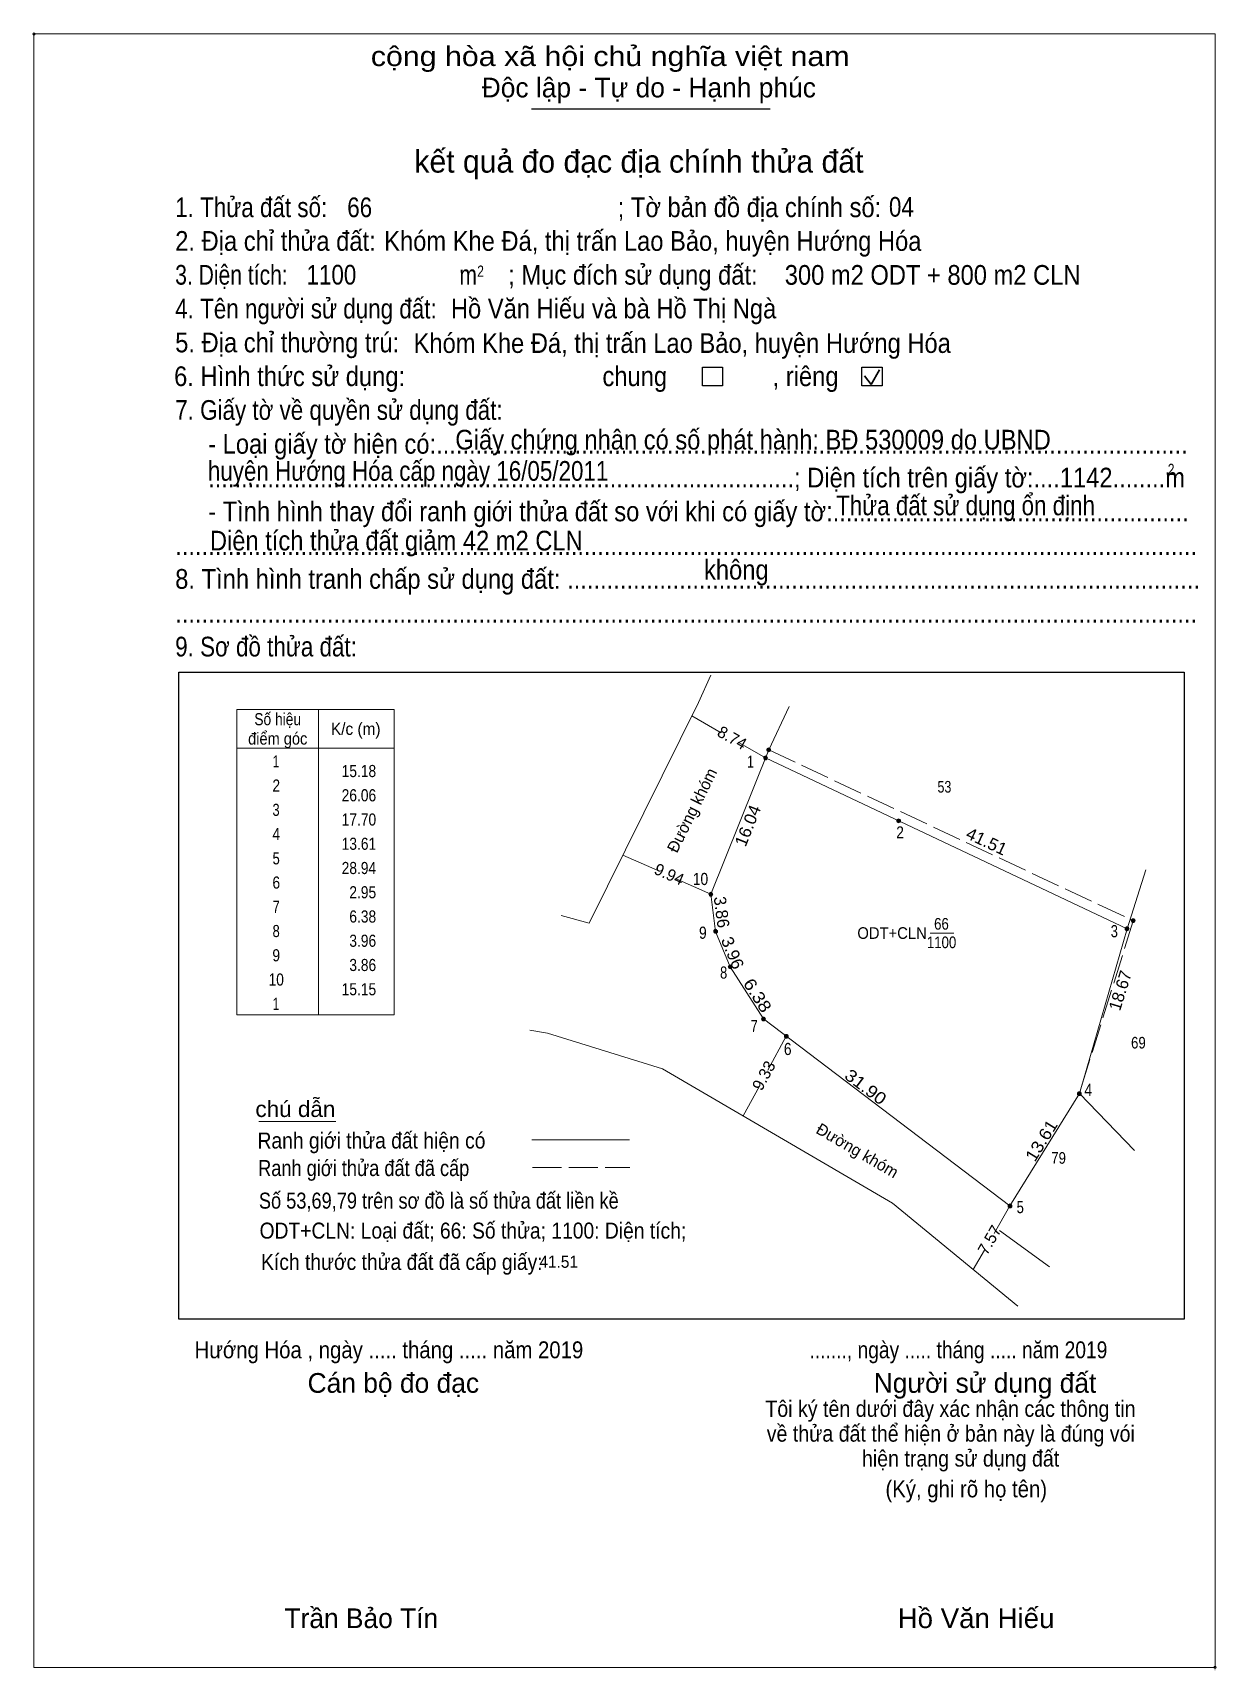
# Model space of a CAD drawing. Header units: metres. Extents: x 536641 to 537090, y 1839007 to 1839318.
# Drawn here: x 536967.7 to 537089.7, y 1839148.8 to 1839317.6 of the extents above; entities that cross this region are included whole.
import ezdxf
from ezdxf.enums import TextEntityAlignment as Align

# ---------------------------------------------------------------- set-up
doc = ezdxf.new("R2010")
doc.units = ezdxf.units.M
doc.header["$LTSCALE"] = 0.5
doc.header["$PDMODE"] = 32
doc.header["$PDSIZE"] = 0.25
doc.linetypes.add('LONG_DASHED', pattern=[7.5, 6, -1.5])
doc.layers.add('2', color=7, linetype='Continuous', lineweight=13)

msp = doc.modelspace()

# ---------------------------------------------------------------- hatches: boundary and pattern name
at = {"layer": '2'}
for points in [[(537043.44, 1839242.87, 1), (537043.04, 1839242.87, 1)], [(537043.77, 1839243.7, 1), (537043.37, 1839243.7, 1)], [(537057.16, 1839236.38, 1), (537056.76, 1839236.38, 1)], [(537037.81, 1839228.81, 1), (537037.41, 1839228.81, 1)], [(537081.35, 1839226.08, 1), (537080.95, 1839226.08, 1)], [(537038.3, 1839224.98, 1), (537037.9, 1839224.98, 1)], [(537080.72, 1839225.25, 1), (537080.32, 1839225.25, 1)], [(537039.8, 1839221.32, 1), (537039.4, 1839221.32, 1)], [(537043.24, 1839215.95, 1), (537042.84, 1839215.95, 1)], [(537045.59, 1839214.16, 1), (537045.19, 1839214.16, 1)], [(537075.8, 1839208.25, 1), (537075.4, 1839208.25, 1)], [(537068.65, 1839196.67, 1), (537068.25, 1839196.67, 1)]]:
    msp.add_hatch(color=256, dxfattribs=at).paths.add_polyline_path(points)

# ---------------------------------------------------------------- linework, layer by layer
at = {"layer": '2', "lineweight": 25}
for p, q in [((537019.11, 1839309.8), (537043.74, 1839309.8)), ((536982.75, 1839251.72), (537086.42, 1839251.72)), ((537086.42, 1839251.72), (537086.42, 1839184.99))]:
    msp.add_line(p, q, dxfattribs=at)
at = {"layer": '2', "lineweight": 35}
for p, q in [((537053.46, 1839282.27), (537054.15, 1839281.37)), ((537054.15, 1839281.37), (537054.99, 1839282.88))]:
    msp.add_line(p, q, dxfattribs=at)
at = {"layer": '2'}
for p, q in [((537036.33, 1839248.57), (537037.61, 1839251.4)), ((537045.68, 1839248.18), (537043.57, 1839243.7)), ((536997.15, 1839247.86), (536997.15, 1839216.36)), ((537038.67, 1839245.47), (537035.64, 1839247.19)), ((537043.24, 1839242.87), (537040.41, 1839244.48)), ((537080.52, 1839225.25), (537043.24, 1839242.87)), ((537032.06, 1839231.28), (537028.53, 1839232.85)), ((537082.47, 1839231.31), (537080.52, 1839225.25)), ((537037.61, 1839228.81), (537034.03, 1839230.4)), ((537060.21, 1839224.81), (537062.67, 1839224.81)), ((537045.39, 1839214.16), (537043.5, 1839210.66)), ((537056.35, 1839196.96), (537032.64, 1839210.8)), ((537042.61, 1839209.01), (537040.95, 1839205.95)), ((537081.3, 1839202.38), (537075.6, 1839208.25)), ((536990.99, 1839205.39), (536998.96, 1839205.39)), ((537019.15, 1839203.48), (537029.21, 1839203.48)), ((537056.35, 1839196.96), (537069.27, 1839186.32)), ((537068.45, 1839196.67), (537066.82, 1839193.84)), ((537067.38, 1839194.13), (537072.54, 1839190.39)), ((537065.82, 1839192.11), (537064.67, 1839190.11))]:
    msp.add_line(p, q, dxfattribs=at)
at = {"layer": '2', "linetype": 'LONG_DASHED'}
msp.add_line((537019.21, 1839200.64), (537029.27, 1839200.64), dxfattribs=at)
at = {"layer": '2'}
msp.add_lwpolyline([(536967.82, 1839317.52), (537089.6, 1839317.52), (537089.6, 1839149.09), (536967.82, 1839149.09)], close=True, dxfattribs=at)
at = {"layer": '2', "lineweight": 25}
for points in [[(537036.73, 1839283.17), (537038.82, 1839283.17), (537038.82, 1839281.22), (537036.73, 1839281.22)], [(537053.18, 1839283.17), (537055.28, 1839283.17), (537055.28, 1839281.22), (537053.18, 1839281.22)]]:
    msp.add_lwpolyline(points, close=True, dxfattribs=at)
msp.add_lwpolyline([(537086.42, 1839184.99), (536982.75, 1839184.99), (536982.75, 1839251.72)], dxfattribs=at)
at = {"layer": '2'}
for points in [[(537036.33, 1839248.57), (537025.05, 1839225.84), (537022.19, 1839226.63)], [(537036.33, 1839248.57), (537025.05, 1839225.84), (537022.19, 1839226.63)], [(536997.15, 1839216.36), (536988.75, 1839216.36), (536988.75, 1839247.86), (536997.15, 1839247.86)], [(536997.15, 1839247.86), (537004.95, 1839247.86), (537004.95, 1839216.36), (536997.15, 1839216.36)], [(536988.75, 1839243.86), (536997.15, 1839243.86), (537004.95, 1839243.86)], [(537043.57, 1839243.7), (537037.61, 1839228.81), (537038.1, 1839224.98), (537039.6, 1839221.32), (537043.04, 1839215.95), (537068.45, 1839196.67)], [(537043.57, 1839243.7), (537037.61, 1839228.81), (537038.1, 1839224.98), (537039.6, 1839221.32), (537043.04, 1839215.95), (537068.45, 1839196.67)], [(537080.52, 1839225.25), (537075.6, 1839208.25), (537068.45, 1839196.67)], [(537018.95, 1839214.8), (537020.77, 1839214.48), (537032.64, 1839210.8)], [(537018.95, 1839214.8), (537020.77, 1839214.48), (537032.64, 1839210.8)]]:
    msp.add_lwpolyline(points, dxfattribs=at)
at = {"layer": '2', "linetype": 'LONG_DASHED'}
msp.add_lwpolyline([(537043.57, 1839243.7), (537081.15, 1839226.08), (537075.6, 1839208.25)], dxfattribs=at)
at = {"layer": '2'}
for centre in [(537043.24, 1839242.87), (537043.57, 1839243.7), (537056.96, 1839236.38), (537037.61, 1839228.81), (537081.15, 1839226.08), (537038.1, 1839224.98), (537080.52, 1839225.25), (537039.6, 1839221.32), (537043.04, 1839215.95), (537045.39, 1839214.16), (537075.6, 1839208.25), (537068.45, 1839196.67)]:
    msp.add_circle(centre, 0.2, dxfattribs=at)
for p in [(536967.82, 1839317.52), (537089.59, 1839149.09)]:
    msp.add_point(p, dxfattribs=at)

# ---------------------------------------------------------------- texts
for s, height, width, p in [('cộng hòa xã hội chủ nghĩa việt nam', 2.033, 1.15, (537002.55, 1839314.21)), ('1. Thửa đất số:', 2.033, 0.85, (536982.38, 1839298.63)), ('66', 2.03, 0.85, (537000.12, 1839298.63)), ('; Tờ bản đồ địa chính số:', 2.033, 0.9, (537028, 1839298.63)), ('04', 2.03, 0.85, (537055.97, 1839298.68)), ('2. Địa chỉ thửa đất:', 2.033, 0.9, (536982.38, 1839295.16)), ('Khóm Khe Đá, thị trấn Lao Bảo, huyện Hướng Hóa', 2.03, 0.9, (537003.93, 1839295.16)), ('3. Diện tích:', 2.033, 0.8, (536982.38, 1839291.67)), ('1100', 2.03, 0.85, (536995.92, 1839291.68)), ('2', 1.161, 0.8, (537013.52, 1839292.48)), ('; Mục đích sử dụng đất:', 2.033, 0.9, (537016.72, 1839291.67)), ('300 m2 ODT + 800 m2 CLN', 2.03, 0.9, (537045.23, 1839291.66)), ('m', 2.033, 0.8, (537011.68, 1839291.67)), ('4. Tên người sử dụng đất:', 2.033, 0.85, (536982.38, 1839288.18)), ('Hồ Văn Hiếu và bà Hồ Thị Ngà', 2.03, 0.9, (537010.81, 1839288.19)), ('5. Địa chỉ thường trú:', 2.033, 0.9, (536982.38, 1839284.69)), ('Khóm Khe Đá, thị trấn Lao Bảo, huyện Hướng Hóa', 2.03, 0.9, (537006.96, 1839284.63)), ('6. Hình thức sử dụng:', 2.033, 0.9, (536982.27, 1839281.21)), ('chung                , riêng', 2.033, 0.9, (537026.43, 1839281.21)), ('7. Giấy tờ về quyền sử dụng đất:', 2.033, 0.85, (536982.38, 1839277.73)), ('Giấy chứng nhận có số phát hành: BĐ 530009 do UBND', 2.03, 0.9, (537011.26, 1839274.67)), ('     - Loại giấy tờ hiện có:..................................................................................................................', 2.033, 0.9, (536982.38, 1839274.24)), ('huyện Hướng Hóa cấp ngày 16/05/2011', 2.03, 0.85, (536985.75, 1839271.45)), ('     .........................................................................................; Diện tích trên giấy tờ:....1142........m', 2.03, 0.9, (536982.38, 1839270.76)), ('2', 1.161, 0.8, (537084.72, 1839272.04)), ('Thửa đất sử dụng ổn định', 2.03, 0.85, (537050.52, 1839267.89)), ('     - Tình hình thay đổi ranh giới thửa đất so với khi có giấy tờ:......................................................', 2.033, 0.9, (536982.38, 1839267.27)), ('Diện tích thửa đất giảm 42 m2 CLN', 2.03, 0.9, (536985.96, 1839264.26)), ('...........................................................................................................................................................', 2.033, 0.9, (536982.38, 1839263.78)), ('không', 2.033, 0.9, (537036.9, 1839261.26)), ('8. Tình hình tranh chấp sử dụng đất: ................................................................................................', 2.033, 0.9, (536982.38, 1839260.31)), ('...........................................................................................................................................................', 2.033, 0.9, (536982.38, 1839256.82)), ('9. Sơ đồ thửa đất:', 2.033, 0.85, (536982.38, 1839253.33)), ('chú dẫn', 1.65, 1.05, (536990.65, 1839205.84)), ('Ranh giới thửa đất hiện có ', 1.65, 0.9, (536990.87, 1839202.59)), ('Ranh giới thửa đất đã cấp', 1.65, 0.85, (536990.93, 1839199.75)), ('Số 53,69,79 trên sơ đồ là số thửa đất liền kề', 1.65, 0.85, (536991.01, 1839196.39)), ('ODT+CLN: Loại đất; 66: Số thửa; 1100: Diện tích;', 1.65, 0.9, (536991.08, 1839193.3)), ('Kích thước thửa đất đã cấp giấy:', 1.65, 0.9, (536991.24, 1839190.07)), ('Hướng Hóa , ngày ..... tháng ..... năm 2019', 1.742, 0.9, (536984.38, 1839180.96)), ('......., ngày ..... tháng ..... năm 2019', 1.742, 0.85, (537047.78, 1839180.96)), ('(Ký, ghi rõ họ tên)', 1.742, 0.9, (537055.61, 1839166.62)), ('Hồ Văn Hiếu', 2.03, 1.05, (537056.87, 1839153.14))]:
    msp.add_text(s, height=height, dxfattribs=dict(at, width=width)).set_placement(p)
for s, height, p in [('Độc lập - Tự do - Hạnh phúc', 2.033, (537013.98, 1839310.98)), ('Cán bộ đo đạc', 2.033, (536996.03, 1839177.4)), ('Người sử dụng đất', 2.033, (537054.4, 1839177.4)), ('Trần Bảo Tín', 2.03, (536993.65, 1839153.14))]:
    msp.add_text(s, height=height, dxfattribs=at).set_placement(p)
for s, height, p in [('kết quả đo đạc địa chính thửa đất', 2.323, (537030.19, 1839303.22)), ('.', 0.5809, (537089.597, 1839148.79))]:
    msp.add_text(s, height=height, dxfattribs=at).set_placement(p, align=Align.CENTER)
for s, height, width, p in [('Số hiệu', 1.25, 0.85, (536992.95, 1839246.24)), ('K/c (m)', 1.25, 0.95, (537000.995, 1839245.24)), ('điểm góc', 1.25, 0.9, (536992.95, 1839244.24)), (' 1', 1.25, 0.75, (536992.6, 1839241.89)), (' 2', 1.25, 0.85, (536992.605, 1839239.39)), ('53', 1.2, 0.8, (537061.69, 1839239.29)), (' 3', 1.25, 0.8, (536992.595, 1839236.89)), (' 4', 1.25, 0.85, (536992.6, 1839234.39)), (' 5', 1.25, 0.8, (536992.605, 1839231.89)), (' 6', 1.25, 0.85, (536992.605, 1839229.39)), (' 7', 1.25, 0.8, (536992.605, 1839226.89)), ('66', 1.2, 0.85, (537061.385, 1839225.16)), (' 8', 1.25, 0.8, (536992.605, 1839224.39)), ('1100', 1.2, 0.85, (537061.395, 1839223.25)), (' 9', 1.25, 0.85, (536992.6, 1839221.89)), (' 10', 1.25, 0.85, (536992.6, 1839219.39)), (' 1', 1.25, 0.75, (536992.6, 1839216.89)), ('69', 1.2, 0.85, (537081.69, 1839212.9)), ('79', 1.2, 0.85, (537073.46, 1839201.02)), ('41.51', 1.25, 0.95, (537021.92, 1839190.29)), ('Tôi ký tên dưới đây xác nhận các thông tin', 1.679, 0.9, (537062.31, 1839174.92)), ('về thửa đất thể hiện ở bản này là đúng vói', 1.679, 0.9, (537062.345, 1839172.36)), ('hiện trạng sử dụng đất', 1.679, 0.9, (537063.355, 1839169.79))]:
    msp.add_text(s, height=height, dxfattribs=dict(at, width=width)).set_placement(p, align=Align.CENTER)
for s, height, rotation, p in [('8.74', 1.2, 330.385, (537039.5085, 1839244.4253)), ('Đường khóm', 1.2, 63.607, (537036.2069, 1839237.2033)), ('9.94', 1.2, 336.014, (537033.0761, 1839230.3232)), ('3.86', 1.25, 277.291, (537038.1061, 1839226.8893)), ('18.67', 1.25, 72.71, (537080.4119, 1839218.6942)), ('9.33', 1.2, 61.595, (537043.5912, 1839209.8246)), ('Đường khóm', 1.2, 329.727, (537052.4175, 1839201.8641)), ('7.57', 1.2, 60.049, (537066.8658, 1839192.8704))]:
    msp.add_text(s, height=height, rotation=rotation, dxfattribs=at).set_placement(p, align=Align.CENTER)
for s, height, width, p in [(' 1', 1.25, 0.75, (537042.04, 1839241.85)), ('15.18', 1.25, 0.85, (537003.1, 1839240.89)), ('26.06', 1.25, 0.85, (537003.1, 1839238.39)), ('17.70', 1.25, 0.85, (537003.1, 1839235.89)), ('13.61', 1.25, 0.85, (537003.1, 1839233.39)), (' 2', 1.25, 0.85, (537057.51, 1839234.56)), ('28.94', 1.25, 0.85, (537003.1, 1839230.89)), ('2.95', 1.25, 0.85, (537003.1, 1839228.39)), (' 10', 1.25, 0.85, (537037.33, 1839229.76)), ('6.38', 1.25, 0.85, (537003.1, 1839225.89)), ('3.96', 1.25, 0.85, (537003.1, 1839223.39)), (' 9', 1.25, 0.85, (537037.18, 1839224.22)), ('ODT+CLN', 1.2, 0.95, (537059.87, 1839224.21)), ('ODT+CLN', 1.2, 0.95, (537059.87, 1839224.21)), (' 3', 1.25, 0.8, (537079.58, 1839224.38)), ('3.86', 1.25, 0.85, (537003.1, 1839220.89)), (' 8', 1.25, 0.8, (537039.3, 1839220.11)), ('15.15', 1.25, 0.85, (537003.1, 1839218.39)), (' 7', 1.25, 0.8, (537042.45, 1839214.6)), (' 6', 1.25, 0.85, (537045.93, 1839212.23)), (' 4', 1.25, 0.85, (537076.91, 1839208.01)), (' 5', 1.25, 0.8, (537069.88, 1839195.92))]:
    msp.add_text(s, height=height, dxfattribs=dict(at, width=width)).set_placement(p, align=Align.RIGHT)
for s, rotation, width, p in [('16.04', 68.185, 1.05, (537041.9977, 1839235.6528)), ('41.51', 334.88, 1.05, (537065.7797, 1839233.699)), ('3.96', 292.286, 1.05, (537039.2716, 1839222.527)), ('6.38', 302.643, 1.15, (537041.8924, 1839218.0471)), ('31.90', 322.81, 1.15, (537053.1922, 1839208.4436)), ('13.61', 58.307, 1.1, (537072.219, 1839203.0867))]:
    msp.add_text(s, height=1.25, rotation=rotation, dxfattribs=dict(at, width=width)).set_placement(p, align=Align.CENTER)

doc.saveas('drawing.dxf')
